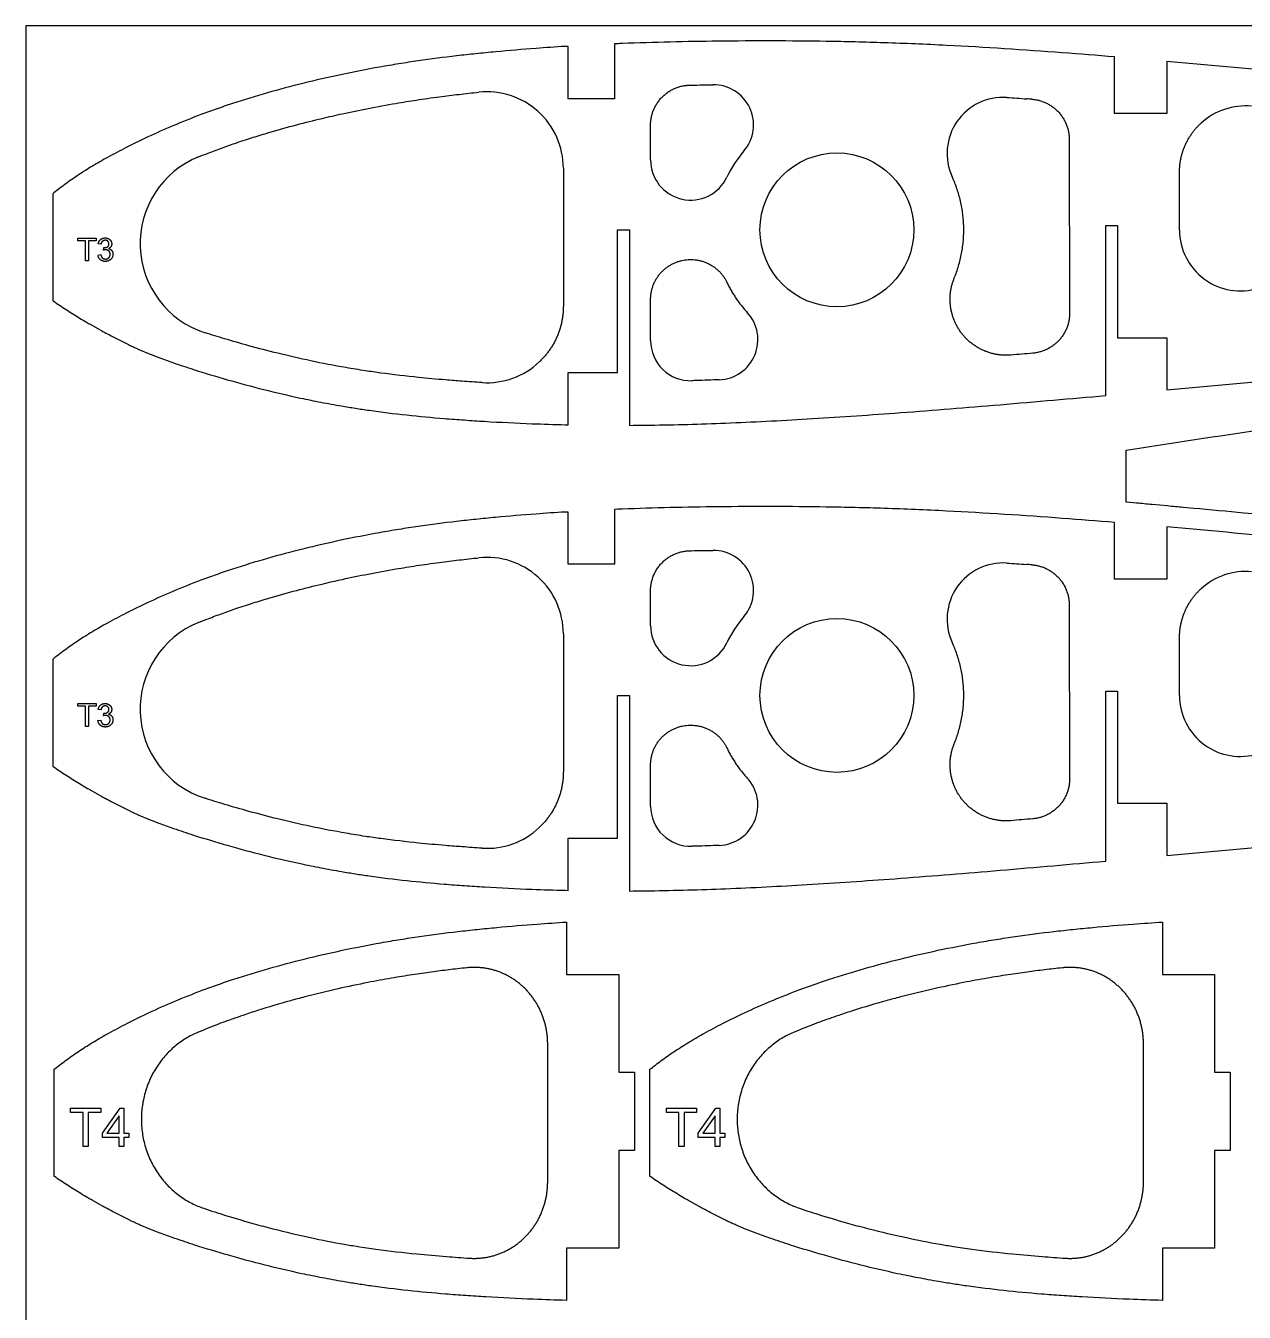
# Model space of a CAD drawing. Header units: millimetres. Extents: x -1485 to 1304, y -887 to 371.
# Drawn here: x -527 to -210.1, y -621.6 to -287.2 of the extents above; entities that cross this region are included whole.
import ezdxf

# ---------------------------------------------------------------- set-up
doc = ezdxf.new("R2010")
doc.units = ezdxf.units.MM
doc.header["$MEASUREMENT"] = 0
doc.layers.add('Predeterminada', color=18, linetype='Continuous', true_color=0x000000)
doc.layers.add('Predeterminado', color=18, linetype='Continuous', true_color=0x000000)

msp = doc.modelspace()

# ---------------------------------------------------------------- linework, layer by layer
at = {"layer": 'Predeterminada'}
for p, q in [((-364.487, -322.048), (-364.487, -313.031)), ((-255.61, -316.699), (-255.502, -361.805)), ((-387.166, -324.212), (-387.166, -360.072)), ((-226.931, -340.269), (-226.931, -325.172)), ((-513.387, -343.038), (-513.387, -342.352)), ((-513.387, -342.352), (-508.689, -342.352)), ((-511.436, -343.038), (-513.387, -343.038)), ((-511.436, -348.315), (-511.436, -343.038)), ((-508.689, -343.038), (-510.64, -343.038)), ((-510.64, -343.038), (-510.64, -348.315)), ((-508.689, -342.352), (-508.689, -343.038)), ((-507.387, -343.978), (-508.11, -343.87)), ((-508.183, -346.761), (-507.46, -346.653)), ((-506.729, -345.496), (-506.646, -344.846)), ((-510.64, -348.315), (-511.436, -348.315)), ((-364.487, -369.008), (-364.487, -358.372)), ((-364.487, -443.087), (-364.487, -434.071)), ((-255.61, -437.738), (-255.502, -482.845)), ((-387.166, -445.252), (-387.166, -481.112)), ((-226.931, -461.308), (-226.931, -446.211)), ((-513.387, -464.078), (-513.387, -463.391)), ((-513.387, -463.391), (-508.689, -463.391)), ((-511.436, -464.078), (-513.387, -464.078)), ((-511.436, -469.355), (-511.436, -464.078)), ((-508.689, -464.078), (-510.64, -464.078)), ((-510.64, -464.078), (-510.64, -469.355)), ((-508.689, -463.391), (-508.689, -464.078)), ((-508.183, -467.801), (-507.46, -467.692)), ((-507.387, -465.017), (-508.11, -464.909)), ((-506.729, -466.536), (-506.646, -465.885)), ((-510.64, -469.355), (-511.436, -469.355)), ((-364.487, -490.047), (-364.487, -479.411)), ((-391.235, -573.221), (-391.235, -551.846)), ((-236.304, -573.221), (-236.304, -551.846)), ((-515.292, -569.708, -4796.231), (-515.292, -568.564, -4796.231)), ((-515.292, -568.564, -4796.231), (-507.46, -568.564, -4796.231)), ((-507.46, -568.564, -4796.231), (-507.46, -569.708, -4796.231)), ((-507.039, -575.01, -4796.231), (-502.4, -568.564, -4796.231)), ((-502.4, -568.564, -4796.231), (-501.436, -568.564, -4796.231)), ((-501.436, -568.564, -4796.231), (-501.436, -575.01, -4796.231)), ((-360.361, -569.708, -4796.231), (-360.361, -568.564, -4796.231)), ((-360.361, -568.564, -4796.231), (-352.529, -568.564, -4796.231)), ((-352.529, -568.564, -4796.231), (-352.529, -569.708, -4796.231)), ((-352.108, -575.01, -4796.231), (-347.469, -568.564, -4796.231)), ((-347.469, -568.564, -4796.231), (-346.505, -568.564, -4796.231)), ((-346.505, -568.564, -4796.231), (-346.505, -575.01, -4796.231)), ((-512.039, -569.708, -4796.231), (-515.292, -569.708, -4796.231)), ((-512.039, -578.504, -4796.231), (-512.039, -569.708, -4796.231)), ((-507.46, -569.708, -4796.231), (-510.713, -569.708, -4796.231)), ((-510.713, -569.708, -4796.231), (-510.713, -578.504, -4796.231)), ((-502.641, -570.574, -4796.231), (-505.832, -575.01, -4796.231)), ((-502.641, -575.01, -4796.231), (-502.641, -570.574, -4796.231)), ((-357.108, -569.708, -4796.231), (-360.361, -569.708, -4796.231)), ((-357.108, -578.504, -4796.231), (-357.108, -569.708, -4796.231)), ((-352.529, -569.708, -4796.231), (-355.782, -569.708, -4796.231)), ((-355.782, -569.708, -4796.231), (-355.782, -578.504, -4796.231)), ((-347.71, -570.574, -4796.231), (-350.901, -575.01, -4796.231)), ((-347.71, -575.01, -4796.231), (-347.71, -570.574, -4796.231)), ((-507.039, -576.154, -4796.231), (-507.039, -575.01, -4796.231)), ((-505.832, -575.01, -4796.231), (-502.641, -575.01, -4796.231)), ((-501.436, -575.01, -4796.231), (-500.111, -575.01, -4796.231)), ((-500.111, -575.01, -4796.231), (-500.111, -576.154, -4796.231)), ((-391.235, -587.706), (-391.235, -573.221)), ((-352.108, -576.154, -4796.231), (-352.108, -575.01, -4796.231)), ((-350.901, -575.01, -4796.231), (-347.71, -575.01, -4796.231)), ((-346.505, -575.01, -4796.231), (-345.18, -575.01, -4796.231)), ((-345.18, -575.01, -4796.231), (-345.18, -576.154, -4796.231)), ((-236.304, -587.706), (-236.304, -573.221)), ((-510.713, -578.504, -4796.231), (-512.039, -578.504, -4796.231)), ((-502.641, -576.154, -4796.231), (-507.039, -576.154, -4796.231)), ((-502.641, -578.504, -4796.231), (-502.641, -576.154, -4796.231)), ((-501.436, -578.504, -4796.231), (-502.641, -578.504, -4796.231)), ((-500.111, -576.154, -4796.231), (-501.436, -576.154, -4796.231)), ((-501.436, -576.154, -4796.231), (-501.436, -578.504, -4796.231)), ((-355.782, -578.504, -4796.231), (-357.108, -578.504, -4796.231)), ((-347.71, -576.154, -4796.231), (-352.108, -576.154, -4796.231)), ((-347.71, -578.504, -4796.231), (-347.71, -576.154, -4796.231)), ((-346.505, -578.504, -4796.231), (-347.71, -578.504, -4796.231)), ((-345.18, -576.154, -4796.231), (-346.505, -576.154, -4796.231)), ((-346.505, -576.154, -4796.231), (-346.505, -578.504, -4796.231))]:
    msp.add_line(p, q, dxfattribs=at)
msp.add_lwpolyline([(-526.967, -887.157), (373.033, -887.157), (373.033, -287.157), (-526.967, -287.157), (-526.967, -887.157)], dxfattribs=at)
for centre in [(-316.031, -340.21), (-316.031, -461.249)]:
    msp.add_circle(centre, 20, dxfattribs=at)
for centre, radius, start, end in [((-407.057, -324.212), 19.892, 0, 95.96422), ((-348.15, -312.94), 10.437, 25.19628, 90.72516), ((-272.801, -320.356), 14.573, 86.26421, 204.66727), ((-360.323, -1656.211, 0), 1353.293, 85.976561, 86.031313), ((-348.15, -312.94), 10.437, 319.6674, 25.19628), ((-209.758, -325.172), 17.173, 84.74276, 132.37127), ((-316.031, -340.21), 31.697, 139.6674, 154.46585), ((-472.911, -343.801), 24.317, 111.98595, 252.19773), ((-354.05, -322.048), 10.437, 180, 257.23292), ((-354.05, -322.048), 10.437, 257.23292, 334.46585), ((-211.117, -340.269), 15.814, 180, 287.47424), ((-347.01, -368.769), 10.437, 272.19058, 42.67238), ((-354.05, -369.008), 10.437, 180, 271.69413), ((-407.057, -360.072), 19.892, 266.39068, 313.19511), ((-348.15, -433.979), 10.437, 25.19628, 90.72516), ((-407.057, -445.252), 19.892, 0, 95.96422), ((-272.801, -441.396), 14.573, 86.26421, 204.66727), ((-360.323, -1777.251, 0), 1353.293, 85.976561, 86.031313), ((-348.15, -433.979), 10.437, 319.6674, 25.19628), ((-209.758, -446.211), 17.173, 84.74276, 132.37127), ((-316.031, -461.249), 31.697, 139.6674, 154.46585), ((-472.911, -464.841), 24.317, 111.98595, 252.19773), ((-354.05, -443.087), 10.437, 180, 257.23292), ((-354.05, -443.087), 10.437, 257.23292, 334.46585), ((-211.117, -461.308), 15.814, 180, 287.47424), ((-347.01, -489.808), 10.437, 272.19058, 42.67238), ((-354.05, -490.047), 10.437, 180, 271.69413), ((-407.057, -481.112), 19.892, 266.39068, 313.19511)]:
    msp.add_arc(centre, radius, start, end, dxfattribs=at)
for points, weights in [([(-364.487, -313.031), (-364.487, -302.786), (-354.243, -302.596)], [1, 0.713609493473, 1]), ([(-265.369, -306.254), (-255.633, -306.939), (-255.61, -316.699)], [1, 0.732308209357, 1]), ([(-226.931, -325.172), (-226.931, -317.592), (-221.332, -312.484)], [1, 0.914859239007, 1]), ([(-285.5, -352.726), (-280.063, -339.464), (-286.045, -326.438)], [1, 0.917206417367, 1]), ([(-364.487, -358.372), (-364.487, -350.035), (-356.356, -348.193)], [1, 0.781340001873, 1]), ([(-356.356, -348.193), (-348.226, -346.351), (-344.633, -353.873)], [1, 0.781340001873, 1]), ([(-344.633, -353.873), (-342.574, -358.183), (-339.336, -361.695)], [1, 0.988836886252, 1]), ([(-283.762, -366.879), (-288.6, -360.29), (-285.5, -352.726)], [1, 0.872162562416, 1]), ([(-387.166, -360.072), (-387.166, -368.681), (-393.442, -374.574)], [1, 0.917739257684, 1]), ([(-255.502, -361.805), (-255.479, -371.457), (-265.095, -372.287)], [1, 0.736082457257, 1]), ([(-270.779, -372.775), (-278.924, -373.468), (-283.762, -366.879)], [1, 0.872162562416, 1]), ([(-364.487, -434.071), (-364.487, -423.825), (-354.243, -423.636)], [1, 0.713609493473, 1]), ([(-265.369, -427.293), (-255.633, -427.978), (-255.61, -437.738)], [1, 0.732308209357, 1]), ([(-226.931, -446.211), (-226.931, -438.632), (-221.332, -433.524)], [1, 0.914859239007, 1]), ([(-285.5, -473.765), (-280.063, -460.503), (-286.045, -447.478)], [1, 0.917206417367, 1]), ([(-364.487, -479.411), (-364.487, -471.075), (-356.356, -469.233)], [1, 0.781340001873, 1]), ([(-356.356, -469.233), (-348.226, -467.39), (-344.633, -474.913)], [1, 0.781340001873, 1]), ([(-344.633, -474.913), (-342.574, -479.222), (-339.336, -482.734)], [1, 0.988836886252, 1]), ([(-283.762, -487.918), (-288.6, -481.329), (-285.5, -473.765)], [1, 0.872162562416, 1]), ([(-387.166, -481.112), (-387.166, -489.721), (-393.442, -495.613)], [1, 0.917739257684, 1]), ([(-255.502, -482.845), (-255.479, -492.496), (-265.095, -493.327)], [1, 0.736082457257, 1]), ([(-270.779, -493.814), (-278.924, -494.507), (-283.762, -487.918)], [1, 0.872162562416, 1]), ([(-397.26, -602.207), (-391.235, -596.315), (-391.235, -587.706)], [1, 0.917739257684, 1]), ([(-242.329, -602.207), (-236.304, -596.315), (-236.304, -587.706)], [1, 0.917739257684, 1]), ([(-411.532, -607.558), (-403.285, -608.1), (-397.26, -602.207)], [1, 0.917739257686, 1]), ([(-256.601, -607.558), (-248.353, -608.1), (-242.329, -602.207)], [1, 0.917739257686, 1])]:
    msp.add_rational_spline(points, weights, degree=2, dxfattribs=at)
for points, degree in [([(-354.243, -302.596), (-354.119, -302.594), (-353.995, -302.592), (-353.871, -302.59)], 3), ([(-353.871, -302.59), (-352.008, -302.556), (-350.145, -302.527), (-348.282, -302.504)], 3), ([(-271.852, -305.814), (-270.12, -305.927), (-268.39, -306.044), (-266.659, -306.164)], 3), ([(-508.11, -343.87), (-507.978, -343.129), (-507.506, -342.722)], 2), ([(-507.506, -342.722), (-507.034, -342.315), (-506.333, -342.315)], 2), ([(-507.02, -343.192), (-507.306, -343.454), (-507.387, -343.978)], 2), ([(-506.306, -342.93), (-506.735, -342.93), (-507.02, -343.192)], 2), ([(-506.333, -342.315), (-505.85, -342.315), (-505.443, -342.526)], 2), ([(-505.6, -343.194), (-505.874, -342.93), (-506.306, -342.93)], 2), ([(-505.696, -344.61), (-505.327, -344.367), (-505.327, -343.859)], 2), ([(-505.327, -343.859), (-505.327, -343.457), (-505.6, -343.194)], 2), ([(-505.443, -342.526), (-505.036, -342.736), (-504.82, -343.1)], 2), ([(-504.82, -343.1), (-504.604, -343.463), (-504.604, -343.871)], 2), ([(-504.604, -343.871), (-504.604, -344.259), (-504.811, -344.578)], 2), ([(-507.591, -347.961), (-508.109, -347.498), (-508.183, -346.761)], 2), ([(-507.46, -346.653), (-507.33, -347.267), (-507.028, -347.538)], 2), ([(-507.028, -347.538), (-506.727, -347.809), (-506.262, -347.809)], 2), ([(-506.199, -345.415), (-506.412, -345.415), (-506.729, -345.496)], 2), ([(-506.646, -344.846), (-506.571, -344.854), (-506.527, -344.854)], 2), ([(-506.527, -344.854), (-506.065, -344.854), (-505.696, -344.61)], 2), ([(-506.262, -347.809), (-505.714, -347.809), (-505.358, -347.453)], 2), ([(-505.34, -345.741), (-505.678, -345.415), (-506.199, -345.415)], 2), ([(-504.811, -344.578), (-505.018, -344.896), (-505.424, -345.084)], 2), ([(-505.424, -345.084), (-504.897, -345.206), (-504.588, -345.591)], 2), ([(-505.358, -347.453), (-505.002, -347.096), (-505.002, -346.57)], 2), ([(-505.002, -346.57), (-505.002, -346.067), (-505.34, -345.741)], 2), ([(-504.279, -346.554), (-504.279, -347.337), (-504.848, -347.88)], 2), ([(-504.588, -345.591), (-504.279, -345.976), (-504.279, -346.554)], 2), ([(-506.288, -348.424), (-507.072, -348.424), (-507.591, -347.961)], 2), ([(-504.848, -347.88), (-505.418, -348.424), (-506.288, -348.424)], 2), ([(-265.095, -372.287), (-266.989, -372.451), (-268.885, -372.613), (-270.779, -372.775)], 3), ([(-352.627, -379.406), (-352.998, -379.418), (-353.37, -379.429), (-353.741, -379.44)], 3), ([(-346.611, -379.198), (-348.615, -379.274), (-350.621, -379.344), (-352.627, -379.406)], 3), ([(-354.243, -423.636), (-354.119, -423.634), (-353.995, -423.631), (-353.871, -423.629)], 3), ([(-353.871, -423.629), (-352.008, -423.595), (-350.145, -423.567), (-348.282, -423.543)], 3), ([(-271.852, -426.853), (-270.12, -426.967), (-268.39, -427.083), (-266.659, -427.203)], 3), ([(-508.11, -464.909), (-507.978, -464.169), (-507.506, -463.762)], 2), ([(-507.506, -463.762), (-507.034, -463.355), (-506.333, -463.355)], 2), ([(-507.02, -464.231), (-507.306, -464.493), (-507.387, -465.017)], 2), ([(-506.306, -463.969), (-506.735, -463.969), (-507.02, -464.231)], 2), ([(-506.333, -463.355), (-505.85, -463.355), (-505.443, -463.565)], 2), ([(-505.6, -464.233), (-505.874, -463.969), (-506.306, -463.969)], 2), ([(-505.327, -464.899), (-505.327, -464.497), (-505.6, -464.233)], 2), ([(-505.443, -463.565), (-505.036, -463.776), (-504.82, -464.139)], 2), ([(-504.82, -464.139), (-504.604, -464.502), (-504.604, -464.911)], 2), ([(-507.591, -469), (-508.109, -468.537), (-508.183, -467.801)], 2), ([(-507.46, -467.692), (-507.33, -468.307), (-507.028, -468.578)], 2), ([(-506.199, -466.454), (-506.412, -466.454), (-506.729, -466.536)], 2), ([(-506.646, -465.885), (-506.571, -465.893), (-506.527, -465.893)], 2), ([(-506.527, -465.893), (-506.065, -465.893), (-505.696, -465.65)], 2), ([(-505.34, -466.78), (-505.678, -466.454), (-506.199, -466.454)], 2), ([(-505.696, -465.65), (-505.327, -465.406), (-505.327, -464.899)], 2), ([(-504.811, -465.617), (-505.018, -465.936), (-505.424, -466.124)], 2), ([(-505.424, -466.124), (-504.897, -466.246), (-504.588, -466.631)], 2), ([(-505.358, -468.492), (-505.002, -468.136), (-505.002, -467.609)], 2), ([(-505.002, -467.609), (-505.002, -467.107), (-505.34, -466.78)], 2), ([(-504.279, -467.594), (-504.279, -468.376), (-504.848, -468.92)], 2), ([(-504.604, -464.911), (-504.604, -465.299), (-504.811, -465.617)], 2), ([(-504.588, -466.631), (-504.279, -467.016), (-504.279, -467.594)], 2), ([(-506.288, -469.463), (-507.072, -469.463), (-507.591, -469)], 2), ([(-507.028, -468.578), (-506.727, -468.849), (-506.262, -468.849)], 2), ([(-504.848, -468.92), (-505.418, -469.463), (-506.288, -469.463)], 2), ([(-506.262, -468.849), (-505.714, -468.849), (-505.358, -468.492)], 2), ([(-265.095, -493.327), (-266.989, -493.49), (-268.885, -493.653), (-270.779, -493.814)], 3), ([(-352.627, -500.446), (-352.998, -500.457), (-353.37, -500.468), (-353.741, -500.479)], 3), ([(-346.611, -500.237), (-348.615, -500.314), (-350.621, -500.383), (-352.627, -500.446)], 3)]:
    msp.add_open_spline(points, degree=degree, dxfattribs=at)
for points, knots in [([(-482.015, -321.253), (-481.186, -320.918), (-479.131, -320.106), (-475.823, -318.867), (-472.59, -317.735), (-469.904, -316.843), (-467.12, -315.95), (-462.685, -314.592), (-456.734, -312.929), (-450.361, -311.333), (-444.182, -309.922), (-437.778, -308.597), (-431.345, -307.422), (-426.168, -306.591), (-422.39, -306.037), (-418.708, -305.534), (-414.267, -304.985), (-410.848, -304.608), (-409.124, -304.428)], [186.3444673, 186.3444673, 186.3444673, 186.3444673, 189.0269349, 192.9728034, 196.9409589, 199.3030326, 201.4611534, 205.7132585, 213.2163012, 219.9987189, 225.4189309, 232.2305098, 239.614953, 245.0356334, 247.9613471, 251.0687157, 256.1856905, 261.3858801, 261.3858801, 261.3858801, 261.3858801]), ([(-408.31, -379.924), (-410.047, -379.815), (-413.216, -379.6), (-418.73, -379.173), (-425.762, -378.532), (-432.71, -377.723), (-438.99, -376.823), (-445.082, -375.833), (-452.68, -374.367), (-461.093, -372.439), (-468.569, -370.487), (-474.876, -368.67), (-478.662, -367.495), (-480.346, -366.954)], [64.1941838, 64.1941838, 64.1941838, 64.1941838, 69.4168214, 73.7219487, 80.7868167, 90.59993, 94.7023047, 99.8185855, 109.1166875, 117.9107359, 125.7090921, 132.2954103, 137.6001837, 137.6001837, 137.6001837, 137.6001837]), ([(-482.015, -442.292), (-481.186, -441.957), (-479.131, -441.145), (-475.823, -439.906), (-472.59, -438.775), (-469.904, -437.883), (-467.12, -436.989), (-462.685, -435.632), (-456.734, -433.968), (-450.361, -432.372), (-444.182, -430.962), (-437.778, -429.636), (-431.345, -428.462), (-426.168, -427.631), (-422.39, -427.077), (-418.708, -426.574), (-414.267, -426.025), (-410.848, -425.648), (-409.124, -425.468)], [186.3444673, 186.3444673, 186.3444673, 186.3444673, 189.0269349, 192.9728034, 196.9409589, 199.3030326, 201.4611534, 205.7132585, 213.2163012, 219.9987189, 225.4189309, 232.2305098, 239.614953, 245.0356334, 247.9613471, 251.0687157, 256.1856905, 261.3858801, 261.3858801, 261.3858801, 261.3858801]), ([(-408.31, -500.964), (-410.047, -500.854), (-413.216, -500.64), (-418.73, -500.212), (-425.762, -499.572), (-432.71, -498.763), (-438.99, -497.862), (-445.082, -496.872), (-452.68, -495.407), (-461.093, -493.478), (-468.569, -491.526), (-474.876, -489.709), (-478.662, -488.534), (-480.346, -487.994)], [64.1941838, 64.1941838, 64.1941838, 64.1941838, 69.4168214, 73.7219487, 80.7868167, 90.59993, 94.7023047, 99.8185855, 109.1166875, 117.9107359, 125.7090921, 132.2954103, 137.6001837, 137.6001837, 137.6001837, 137.6001837]), ([(-412.314, -532.062), (-413.859, -532.23), (-416.923, -532.581), (-420.782, -533.072), (-423.949, -533.512), (-427.393, -534.021), (-432.102, -534.786), (-438.53, -535.97), (-446.07, -537.557), (-452.778, -539.181), (-459.764, -541.055), (-465.128, -542.647), (-470.053, -544.266), (-472.716, -545.189), (-474.826, -545.948), (-477.94, -547.11), (-480.477, -548.126), (-482.284, -548.886)], [48.7980611, 48.7980611, 48.7980611, 48.7980611, 53.6516516, 58.4335405, 60.9481191, 63.634169, 69.3055917, 75.8419763, 84.0329266, 93.344838, 97.3620141, 106.5762516, 110.774469, 113.5009756, 115.3461946, 117.7493307, 123.8394736, 123.8394736, 123.8394736, 123.8394736]), ([(-257.383, -532.062), (-258.928, -532.23), (-261.992, -532.581), (-265.851, -533.072), (-269.018, -533.512), (-272.462, -534.021), (-277.171, -534.786), (-283.599, -535.97), (-291.139, -537.557), (-297.847, -539.181), (-304.833, -541.055), (-310.197, -542.647), (-315.122, -544.266), (-317.785, -545.189), (-319.895, -545.948), (-323.009, -547.11), (-325.546, -548.126), (-327.353, -548.886)], [48.7980611, 48.7980611, 48.7980611, 48.7980611, 53.6516516, 58.4335405, 60.9481191, 63.634169, 69.3055917, 75.8419763, 84.0329266, 93.344838, 97.3620141, 106.5762516, 110.774469, 113.5009756, 115.3461946, 117.7493307, 123.8394736, 123.8394736, 123.8394736, 123.8394736]), ([(-480.682, -594.587), (-478.786, -595.221), (-474.435, -596.62), (-468.426, -598.386), (-461.069, -600.355), (-453.264, -602.199), (-445.898, -603.632), (-440.228, -604.574), (-433.957, -605.498), (-426.258, -606.387), (-418.125, -607.098), (-413.535, -607.426), (-411.532, -607.558)], [172.5837572, 172.5837572, 172.5837572, 172.5837572, 178.8049152, 186.8139679, 192.0953081, 202.5416478, 211.8214888, 215.5113139, 220.4849348, 231.613376, 239.7159879, 245.9897566, 245.9897566, 245.9897566, 245.9897566]), ([(-325.751, -594.587), (-323.855, -595.221), (-319.504, -596.62), (-313.495, -598.386), (-306.138, -600.355), (-298.333, -602.199), (-290.967, -603.632), (-285.297, -604.574), (-279.026, -605.498), (-271.327, -606.387), (-263.194, -607.098), (-258.604, -607.426), (-256.601, -607.558)], [172.5837572, 172.5837572, 172.5837572, 172.5837572, 178.8049152, 186.8139679, 192.0953081, 202.5416478, 211.8214888, 215.5113139, 220.4849348, 231.613376, 239.7159879, 245.9897566, 245.9897566, 245.9897566, 245.9897566])]:
    msp.add_open_spline(points, degree=3, knots=knots, dxfattribs=at)
for points, weights, knots in [([(-391.235, -551.846), (-391.235, -542.993), (-397.549, -537.067), (-403.862, -531.142), (-412.314, -532.062)], [1, 0.913608949889, 1, 0.913608949889, 1], [23.6309599, 23.6309599, 23.6309599, 36.2145105, 36.2145105, 48.7980611, 48.7980611, 48.7980611]), ([(-236.304, -551.846), (-236.304, -542.993), (-242.618, -537.067), (-248.931, -531.142), (-257.383, -532.062)], [1, 0.913608949889, 1, 0.913608949889, 1], [23.6309599, 23.6309599, 23.6309599, 36.2145105, 36.2145105, 48.7980611, 48.7980611, 48.7980611]), ([(-482.284, -548.886), (-497.47, -555.273), (-496.872, -572.322), (-496.275, -589.371), (-480.682, -594.587)], [1, 0.81862166394, 1, 0.81862166394, 1], [123.8394736, 123.8394736, 123.8394736, 148.2116154, 148.2116154, 172.5837572, 172.5837572, 172.5837572]), ([(-327.353, -548.886), (-342.539, -555.273), (-341.941, -572.322), (-341.343, -589.371), (-325.751, -594.587)], [1, 0.81862166394, 1, 0.81862166394, 1], [123.8394736, 123.8394736, 123.8394736, 148.2116154, 148.2116154, 172.5837572, 172.5837572, 172.5837572])]:
    msp.add_rational_spline(points, weights, degree=2, knots=knots, dxfattribs=at)
at = {"layer": 'Predeterminado'}
for p, q in [((-243.825, -310.012), (-243.825, -295.263)), ((-230.233, -296.42), (-230.233, -310.012)), ((-230.233, -310.012), (-243.825, -310.012)), ((-519.903, -330.815), (-519.903, -358.641)), ((-510.05, -364.859), (-507.133, -366.505)), ((-504.249, -368.056), (-500.27, -370.052)), ((-497.527, -371.312), (-495.062, -372.354)), ((-240.808, -411.012), (-240.808, -397.459)), ((-238.139, -411.258), (-240.808, -411.012)), ((-230.018, -412.005), (-234.078, -411.631)), ((-223.251, -412.63), (-225.958, -412.38)), ((-243.825, -431.051), (-243.825, -416.302)), ((-230.233, -417.459), (-230.233, -431.051)), ((-230.233, -431.051), (-243.825, -431.051)), ((-519.903, -451.854), (-519.903, -479.681)), ((-510.05, -485.898), (-507.133, -487.545)), ((-504.249, -489.095), (-500.27, -491.091)), ((-497.527, -492.351), (-495.062, -493.393)), ((-386.33, -520.169), (-386.33, -533.76)), ((-231.399, -520.169), (-231.399, -533.76)), ((-386.33, -533.76), (-372.739, -533.76)), ((-372.739, -533.76), (-372.739, -559.15)), ((-231.399, -533.76), (-217.807, -533.76)), ((-217.807, -533.76), (-217.807, -559.15)), ((-519.563, -586.275), (-519.563, -558.448)), ((-364.632, -586.275), (-364.632, -558.448)), ((-372.739, -559.15), (-368.661, -559.15)), ((-368.661, -559.15), (-368.661, -579.537)), ((-217.807, -559.15), (-213.73, -559.15)), ((-213.73, -559.15), (-213.73, -579.537)), ((-368.661, -579.537), (-372.739, -579.537)), ((-372.739, -579.537), (-372.739, -604.922)), ((-213.73, -579.537), (-217.807, -579.537)), ((-217.807, -579.537), (-217.807, -604.922)), ((-506.793, -594.139), (-509.711, -592.492)), ((-351.862, -594.139), (-354.78, -592.492)), ((-499.93, -597.685), (-503.909, -595.689)), ((-344.999, -597.685), (-348.978, -595.689)), ((-494.722, -599.987), (-497.188, -598.945)), ((-339.791, -599.987), (-342.257, -598.945)), ((-372.739, -604.922), (-386.33, -604.922)), ((-386.33, -604.922), (-386.33, -618.513)), ((-217.807, -604.922), (-231.399, -604.922)), ((-231.399, -604.922), (-231.399, -618.513))]:
    msp.add_line(p, q, dxfattribs=at)
for points in [[(-373.078, -291.834), (-373.874, -291.879), (-373.874, -306.127), (-385.874, -306.127), (-385.874, -292.535), (-386.67, -292.535)], [(-386.67, -390.88), (-385.874, -390.899), (-385.874, -377.288), (-373.078, -377.288), (-373.078, -340.21), (-370, -340.257), (-370, -391.08), (-369.001, -391.033)], [(-247.902, -383.437), (-246.107, -383.277), (-246.107, -339.132), (-243.029, -339.132), (-243.029, -368.253), (-230.233, -368.253), (-230.233, -381.845)], [(-373.078, -412.874), (-373.874, -412.918), (-373.874, -427.166), (-385.874, -427.166), (-385.874, -413.575), (-386.67, -413.575)], [(-386.67, -511.919), (-385.874, -511.938), (-385.874, -498.328), (-373.078, -498.328), (-373.078, -461.249), (-370, -461.297), (-370, -512.12), (-369.001, -512.073)], [(-247.902, -504.476), (-246.107, -504.317), (-246.107, -460.171), (-243.029, -460.171), (-243.029, -489.293), (-230.233, -489.293), (-230.233, -502.885)]]:
    msp.add_lwpolyline(points, dxfattribs=at)
for points, knots in [([(-386.67, -292.535), (-389.204, -292.693), (-395.24, -293.107), (-402.987, -293.756), (-409.868, -294.433), (-416.587, -295.165), (-423.257, -296.025), (-429.929, -297.046), (-436.647, -298.19), (-444.987, -299.822), (-457.809, -302.765), (-468.61, -305.825), (-477.37, -308.79), (-482.549, -310.672), (-488.487, -313.042), (-494.973, -315.928), (-500.644, -318.684), (-505.45, -321.227), (-509.577, -323.609), (-512.654, -325.538), (-515.489, -327.46), (-517.617, -329.013), (-519.23, -330.273), (-519.817, -330.745), (-519.903, -330.815)], [2808.1310795, 2808.1310795, 2808.1310795, 2808.1310795, 2813.7344914, 2821.486997, 2825.2880554, 2828.9971403, 2836.4052721, 2840.1292622, 2843.8958846, 2851.4455908, 2858.8852222, 2872.9295679, 2876.2065637, 2879.2962027, 2885.0918438, 2890.3161306, 2894.9625261, 2899.0066485, 2902.3154277, 2905.4805011, 2907.0204969, 2909.8752124, 2911.293439, 2911.5375216, 2911.5375216, 2911.5375216, 2911.5375216]), ([(-243.825, -295.263), (-248.354, -294.889), (-262.905, -293.735), (-282.868, -292.425), (-303.346, -291.561), (-323.157, -291.088), (-345.883, -291.062), (-363.969, -291.465), (-372.678, -291.818), (-373.078, -291.834)], [2671.5025284, 2671.5025284, 2671.5025284, 2671.5025284, 2681.5336749, 2703.7205237, 2715.6563894, 2726.7719758, 2747.4598401, 2765.8135151, 2766.6981833, 2766.6981833, 2766.6981833, 2766.6981833]), ([(-114.204, -308.821), (-118.246, -308.324), (-130.024, -306.895), (-146.368, -304.974), (-159.09, -303.511), (-164.58, -302.884), (-166.211, -302.703), (-167.841, -302.534), (-169.493, -302.356), (-170.968, -302.2), (-173.589, -301.921), (-179.597, -301.282), (-186.833, -300.512), (-192.564, -299.902), (-194.481, -299.698), (-194.857, -299.659), (-195.664, -299.576), (-196.607, -299.492), (-197.862, -299.373), (-208.985, -298.331), (-219.869, -297.327), (-230.233, -296.42)], [2555.6429407, 2555.6429407, 2555.6429407, 2555.6429407, 2564.6314321, 2581.8313514, 2591.9654899, 2592.8965234, 2594.0287304, 2595.5866974, 2596.5130523, 2597.69618, 2598.8605921, 2602.3321705, 2611.0316548, 2614.9215758, 2615.0536716, 2615.2867808, 2615.7568802, 2616.8446683, 2617.3760542, 2618.5396706, 2641.5025284, 2641.5025284, 2641.5025284, 2641.5025284]), ([(-519.903, -358.641), (-519.88, -358.657), (-519.313, -359.052), (-517.602, -360.219), (-514.725, -362.075), (-511.992, -363.728), (-510.426, -364.642), (-510.05, -364.859)], [2932.0107038, 2932.0107038, 2932.0107038, 2932.0107038, 2932.0724683, 2933.5355464, 2936.5816343, 2939.6277222, 2940.584788, 2940.584788, 2940.584788, 2940.584788]), ([(-507.133, -366.505), (-506.808, -366.684), (-505.85, -367.208), (-504.887, -367.721), (-504.249, -368.056)], [2943.0494302, 2943.0494302, 2943.0494302, 2943.0494302, 2943.8676159, 2945.4585671, 2945.4585671, 2945.4585671, 2945.4585671]), ([(-500.27, -370.052), (-500.104, -370.131), (-499.523, -370.407), (-498.61, -370.83), (-497.859, -371.166), (-497.527, -371.312)], [2948.7338217, 2948.7338217, 2948.7338217, 2948.7338217, 2949.1392888, 2950.1546929, 2950.9543616, 2950.9543616, 2950.9543616, 2950.9543616]), ([(-240.808, -397.459), (-228.896, -395.65), (-201.709, -391.53), (-163.467, -385.772), (-131.384, -381.013), (-111.484, -378.134), (-101.043, -376.66), (-93.564, -375.621), (-84.423, -374.368), (-71.653, -372.642), (-60.313, -371.157), (-53.727, -370.316), (-52.369, -370.144)], [2373.0591689, 2373.0591689, 2373.0591689, 2373.0591689, 2399.6542438, 2433.7527783, 2458.4197616, 2471.2430468, 2478.1357662, 2481.6919292, 2487.9108373, 2498.500419, 2510.1345391, 2513.1553287, 2513.1553287, 2513.1553287, 2513.1553287]), ([(-230.233, -381.845), (-220.079, -380.92), (-202.558, -379.299), (-181.515, -377.329), (-170.05, -376.251), (-164.94, -375.77), (-162.345, -375.52), (-155.736, -374.885), (-145.549, -373.911), (-130.513, -372.482), (-120.064, -371.498), (-114.204, -370.942)], [2095.9643306, 2095.9643306, 2095.9643306, 2095.9643306, 2118.4708712, 2134.8018568, 2142.6143226, 2143.8889188, 2146.1293054, 2148.369692, 2158.5433718, 2168.7170516, 2181.708436, 2181.708436, 2181.708436, 2181.708436]), ([(-495.062, -372.354), (-494.151, -372.724), (-491.979, -373.568), (-488.931, -374.653), (-485.939, -375.663), (-481.299, -377.176), (-474.366, -379.278), (-465.087, -381.777), (-456.953, -383.67), (-450.199, -385.045), (-445.437, -385.912), (-441.246, -386.597), (-432.37, -387.92), (-422.905, -388.905), (-412.884, -389.661), (-405.272, -390.157), (-396.534, -390.592), (-389.544, -390.811), (-386.67, -390.88)], [1701.6145473, 1701.6145473, 1701.6145473, 1701.6145473, 1703.7843521, 1706.7584668, 1708.7562167, 1710.7539667, 1717.5297623, 1724.7459164, 1731.9620704, 1735.9601768, 1739.9582832, 1742.645212, 1745.3321409, 1759.7660738, 1763.6396595, 1767.5132452, 1776.6035107, 1782.9492464, 1782.9492464, 1782.9492464, 1782.9492464]), ([(-369.001, -391.033), (-367.535, -391.024), (-359.534, -390.943), (-344.452, -390.508), (-323.249, -389.419), (-300.024, -387.828), (-279.235, -386.156), (-261.539, -384.642), (-252.397, -383.837), (-247.902, -383.437)], [1902.1323348, 1902.1323348, 1902.1323348, 1902.1323348, 1905.3677465, 1919.7915749, 1935.4340231, 1952.2276001, 1971.1735923, 1981.4686957, 1991.4293838, 1991.4293838, 1991.4293838, 1991.4293838]), ([(-386.67, -413.575), (-389.204, -413.733), (-395.24, -414.147), (-402.987, -414.796), (-409.868, -415.472), (-416.587, -416.205), (-423.257, -417.064), (-429.929, -418.086), (-436.647, -419.23), (-444.987, -420.862), (-457.809, -423.804), (-468.61, -426.864), (-477.37, -429.829), (-482.549, -431.712), (-488.487, -434.081), (-494.973, -436.967), (-500.644, -439.723), (-505.45, -442.266), (-509.577, -444.648), (-512.654, -446.578), (-515.489, -448.5), (-517.617, -450.052), (-519.23, -451.313), (-519.817, -451.785), (-519.903, -451.854)], [2808.1310795, 2808.1310795, 2808.1310795, 2808.1310795, 2813.7344914, 2821.486997, 2825.2880554, 2828.9971403, 2836.4052721, 2840.1292622, 2843.8958846, 2851.4455908, 2858.8852222, 2872.9295679, 2876.2065637, 2879.2962027, 2885.0918438, 2890.3161306, 2894.9625261, 2899.0066485, 2902.3154277, 2905.4805011, 2907.0204969, 2909.8752124, 2911.293439, 2911.5375216, 2911.5375216, 2911.5375216, 2911.5375216]), ([(-243.825, -416.302), (-248.354, -415.929), (-262.905, -414.774), (-282.868, -413.464), (-303.346, -412.601), (-323.157, -412.127), (-345.883, -412.102), (-363.969, -412.505), (-372.678, -412.857), (-373.078, -412.874)], [2671.5025284, 2671.5025284, 2671.5025284, 2671.5025284, 2681.5336749, 2703.7205237, 2715.6563894, 2726.7719758, 2747.4598401, 2765.8135151, 2766.6981833, 2766.6981833, 2766.6981833, 2766.6981833]), ([(-52.369, -429.263), (-55.533, -428.956), (-62.334, -428.29), (-76.413, -426.891), (-90.762, -425.439), (-104.909, -424.004), (-114.841, -423.004), (-124.402, -422.056), (-133.928, -421.128), (-142.09, -420.34), (-148.887, -419.685), (-153.15, -419.275), (-156.576, -418.946), (-160.031, -418.613), (-164.399, -418.192), (-169.683, -417.682), (-176.169, -417.056), (-183.808, -416.325), (-195.529, -415.214), (-208.677, -413.982), (-218.895, -413.033), (-223.251, -412.63)], [2223.7940404, 2223.7940404, 2223.7940404, 2223.7940404, 2230.8097026, 2238.8775729, 2255.0238197, 2262.6434049, 2270.2629901, 2277.0569198, 2283.8508495, 2291.3874908, 2295.1558114, 2298.9241321, 2300.839079, 2302.754026, 2306.5839198, 2310.5270211, 2314.4701223, 2320.9670095, 2327.4638967, 2340.4576711, 2350.1144086, 2350.1144086, 2350.1144086, 2350.1144086]), ([(-114.204, -429.861), (-118.246, -429.364), (-130.024, -427.934), (-146.368, -426.014), (-159.09, -424.55), (-164.58, -423.923), (-166.211, -423.742), (-167.841, -423.574), (-169.493, -423.395), (-170.968, -423.24), (-173.589, -422.96), (-179.597, -422.321), (-186.833, -421.551), (-192.564, -420.941), (-194.481, -420.738), (-194.857, -420.698), (-195.664, -420.615), (-196.607, -420.532), (-197.862, -420.412), (-208.985, -419.37), (-219.869, -418.366), (-230.233, -417.459)], [2555.6429407, 2555.6429407, 2555.6429407, 2555.6429407, 2564.6314321, 2581.8313514, 2591.9654899, 2592.8965234, 2594.0287304, 2595.5866974, 2596.5130523, 2597.69618, 2598.8605921, 2602.3321705, 2611.0316548, 2614.9215758, 2615.0536716, 2615.2867808, 2615.7568802, 2616.8446683, 2617.3760542, 2618.5396706, 2641.5025284, 2641.5025284, 2641.5025284, 2641.5025284]), ([(-519.903, -479.681), (-519.88, -479.697), (-519.313, -480.092), (-517.602, -481.258), (-514.725, -483.114), (-511.992, -484.768), (-510.426, -485.681), (-510.05, -485.898)], [2932.0107038, 2932.0107038, 2932.0107038, 2932.0107038, 2932.0724683, 2933.5355464, 2936.5816343, 2939.6277222, 2940.584788, 2940.584788, 2940.584788, 2940.584788]), ([(-507.133, -487.545), (-506.808, -487.724), (-505.85, -488.247), (-504.887, -488.761), (-504.249, -489.095)], [2943.0494302, 2943.0494302, 2943.0494302, 2943.0494302, 2943.8676159, 2945.4585671, 2945.4585671, 2945.4585671, 2945.4585671]), ([(-500.27, -491.091), (-500.104, -491.171), (-499.523, -491.447), (-498.61, -491.87), (-497.859, -492.205), (-497.527, -492.351)], [2948.7338217, 2948.7338217, 2948.7338217, 2948.7338217, 2949.1392888, 2950.1546929, 2950.9543616, 2950.9543616, 2950.9543616, 2950.9543616]), ([(-495.062, -493.393), (-494.151, -493.763), (-491.979, -494.608), (-488.931, -495.693), (-485.939, -496.702), (-481.299, -498.216), (-474.366, -500.317), (-465.087, -502.816), (-456.953, -504.71), (-450.199, -506.084), (-445.437, -506.951), (-441.246, -507.637), (-432.37, -508.959), (-422.905, -509.944), (-412.884, -510.7), (-405.272, -511.197), (-396.534, -511.632), (-389.544, -511.851), (-386.67, -511.919)], [1701.6145473, 1701.6145473, 1701.6145473, 1701.6145473, 1703.7843521, 1706.7584668, 1708.7562167, 1710.7539667, 1717.5297623, 1724.7459164, 1731.9620704, 1735.9601768, 1739.9582832, 1742.645212, 1745.3321409, 1759.7660738, 1763.6396595, 1767.5132452, 1776.6035107, 1782.9492464, 1782.9492464, 1782.9492464, 1782.9492464]), ([(-230.233, -502.885), (-220.079, -501.96), (-202.558, -500.339), (-181.515, -498.368), (-170.05, -497.29), (-164.94, -496.809), (-162.345, -496.559), (-155.736, -495.925), (-145.549, -494.95), (-130.513, -493.522), (-120.064, -492.538), (-114.204, -491.981)], [2095.9643306, 2095.9643306, 2095.9643306, 2095.9643306, 2118.4708712, 2134.8018568, 2142.6143226, 2143.8889188, 2146.1293054, 2148.369692, 2158.5433718, 2168.7170516, 2181.708436, 2181.708436, 2181.708436, 2181.708436]), ([(-369.001, -512.073), (-367.535, -512.063), (-359.534, -511.983), (-344.452, -511.548), (-323.249, -510.459), (-300.024, -508.867), (-279.235, -507.196), (-261.539, -505.681), (-252.397, -504.876), (-247.902, -504.476)], [1902.1323348, 1902.1323348, 1902.1323348, 1902.1323348, 1905.3677465, 1919.7915749, 1935.4340231, 1952.2276001, 1971.1735923, 1981.4686957, 1991.4293838, 1991.4293838, 1991.4293838, 1991.4293838]), ([(-519.563, -558.448), (-519.477, -558.379), (-518.89, -557.907), (-517.278, -556.646), (-515.15, -555.094), (-512.314, -553.172), (-509.238, -551.242), (-505.11, -548.86), (-500.304, -546.317), (-494.633, -543.561), (-488.148, -540.675), (-482.209, -538.306), (-477.03, -536.423), (-468.27, -533.458), (-457.47, -530.398), (-444.648, -527.456), (-436.307, -525.824), (-429.59, -524.68), (-422.917, -523.658), (-416.248, -522.799), (-409.529, -522.066), (-402.647, -521.389), (-394.901, -520.74), (-388.864, -520.327), (-386.33, -520.169)], [340.5128117, 340.5128117, 340.5128117, 340.5128117, 340.7568942, 342.1751209, 345.0298363, 346.5698321, 349.7349056, 353.0436848, 357.0878072, 361.7342026, 366.9584894, 372.7541305, 375.8437696, 379.1207653, 393.1651111, 400.6047425, 408.1544486, 411.921071, 415.6450612, 423.053193, 426.7622779, 430.5633362, 438.3158418, 443.9192537, 443.9192537, 443.9192537, 443.9192537]), ([(-364.632, -558.448), (-364.546, -558.379), (-363.959, -557.907), (-362.347, -556.646), (-360.219, -555.094), (-357.383, -553.172), (-354.307, -551.242), (-350.179, -548.86), (-345.373, -546.317), (-339.702, -543.561), (-333.216, -540.675), (-327.278, -538.306), (-322.099, -536.423), (-313.339, -533.458), (-302.539, -530.398), (-289.717, -527.456), (-281.376, -525.824), (-274.659, -524.68), (-267.986, -523.658), (-261.317, -522.799), (-254.598, -522.066), (-247.716, -521.389), (-239.97, -520.74), (-233.933, -520.327), (-231.399, -520.169)], [340.5128117, 340.5128117, 340.5128117, 340.5128117, 340.7568942, 342.1751209, 345.0298363, 346.5698321, 349.7349056, 353.0436848, 357.0878072, 361.7342026, 366.9584894, 372.7541305, 375.8437696, 379.1207653, 393.1651111, 400.6047425, 408.1544486, 411.921071, 415.6450612, 423.053193, 426.7622779, 430.5633362, 438.3158418, 443.9192537, 443.9192537, 443.9192537, 443.9192537]), ([(-509.711, -592.492), (-510.086, -592.275), (-511.653, -591.362), (-514.385, -589.708), (-517.262, -587.852), (-518.973, -586.686), (-519.54, -586.291), (-519.563, -586.275)], [311.4655452, 311.4655452, 311.4655452, 311.4655452, 312.422611, 315.4686989, 318.5147868, 319.9778649, 320.0396294, 320.0396294, 320.0396294, 320.0396294]), ([(-354.78, -592.492), (-355.155, -592.275), (-356.722, -591.362), (-359.454, -589.708), (-362.331, -587.852), (-364.042, -586.686), (-364.609, -586.291), (-364.632, -586.275)], [311.4655452, 311.4655452, 311.4655452, 311.4655452, 312.422611, 315.4686989, 318.5147868, 319.9778649, 320.0396294, 320.0396294, 320.0396294, 320.0396294]), ([(-503.909, -595.689), (-504.548, -595.355), (-505.511, -594.841), (-506.469, -594.318), (-506.793, -594.139)], [306.5917662, 306.5917662, 306.5917662, 306.5917662, 308.1827174, 309.000903, 309.000903, 309.000903, 309.000903]), ([(-348.978, -595.689), (-349.617, -595.355), (-350.58, -594.841), (-351.538, -594.318), (-351.862, -594.139)], [306.5917662, 306.5917662, 306.5917662, 306.5917662, 308.1827174, 309.000903, 309.000903, 309.000903, 309.000903]), ([(-497.188, -598.945), (-497.519, -598.799), (-498.27, -598.464), (-499.183, -598.041), (-499.765, -597.765), (-499.93, -597.685)], [301.0959717, 301.0959717, 301.0959717, 301.0959717, 301.8956403, 302.9110444, 303.3165116, 303.3165116, 303.3165116, 303.3165116]), ([(-342.257, -598.945), (-342.588, -598.799), (-343.339, -598.464), (-344.252, -598.041), (-344.833, -597.765), (-344.999, -597.685)], [301.0959717, 301.0959717, 301.0959717, 301.0959717, 301.8956403, 302.9110444, 303.3165116, 303.3165116, 303.3165116, 303.3165116]), ([(-386.33, -618.513), (-389.204, -618.445), (-396.194, -618.226), (-404.932, -617.791), (-412.545, -617.294), (-422.565, -616.538), (-432.03, -615.553), (-440.907, -614.231), (-445.097, -613.545), (-449.859, -612.678), (-456.613, -611.304), (-464.747, -609.41), (-474.026, -606.911), (-480.96, -604.81), (-485.599, -603.296), (-488.591, -602.287), (-491.639, -601.202), (-493.812, -600.357), (-494.722, -599.987)], [217.7920518, 217.7920518, 217.7920518, 217.7920518, 224.1377876, 233.2280531, 237.1016388, 240.9752245, 255.4091574, 258.0960863, 260.7830151, 264.7811215, 268.7792279, 275.9953819, 283.211536, 289.9873316, 291.9850816, 293.9828315, 296.9569462, 299.126751, 299.126751, 299.126751, 299.126751]), ([(-231.399, -618.513), (-234.273, -618.445), (-241.263, -618.226), (-250.001, -617.791), (-257.614, -617.294), (-267.634, -616.538), (-277.099, -615.553), (-285.976, -614.231), (-290.166, -613.545), (-294.928, -612.678), (-301.682, -611.304), (-309.816, -609.41), (-319.095, -606.911), (-326.029, -604.81), (-330.668, -603.296), (-333.66, -602.287), (-336.708, -601.202), (-338.881, -600.357), (-339.791, -599.987)], [217.7920518, 217.7920518, 217.7920518, 217.7920518, 224.1377876, 233.2280531, 237.1016388, 240.9752245, 255.4091574, 258.0960863, 260.7830151, 264.7811215, 268.7792279, 275.9953819, 283.211536, 289.9873316, 291.9850816, 293.9828315, 296.9569462, 299.126751, 299.126751, 299.126751, 299.126751])]:
    msp.add_open_spline(points, degree=3, knots=knots, dxfattribs=at)
for points in [[(-234.078, -411.631), (-235.432, -411.507), (-236.785, -411.382), (-238.139, -411.258)], [(-225.958, -412.38), (-227.311, -412.255), (-228.665, -412.13), (-230.018, -412.005)]]:
    msp.add_open_spline(points, degree=3, dxfattribs=at)

doc.saveas('drawing.dxf')
